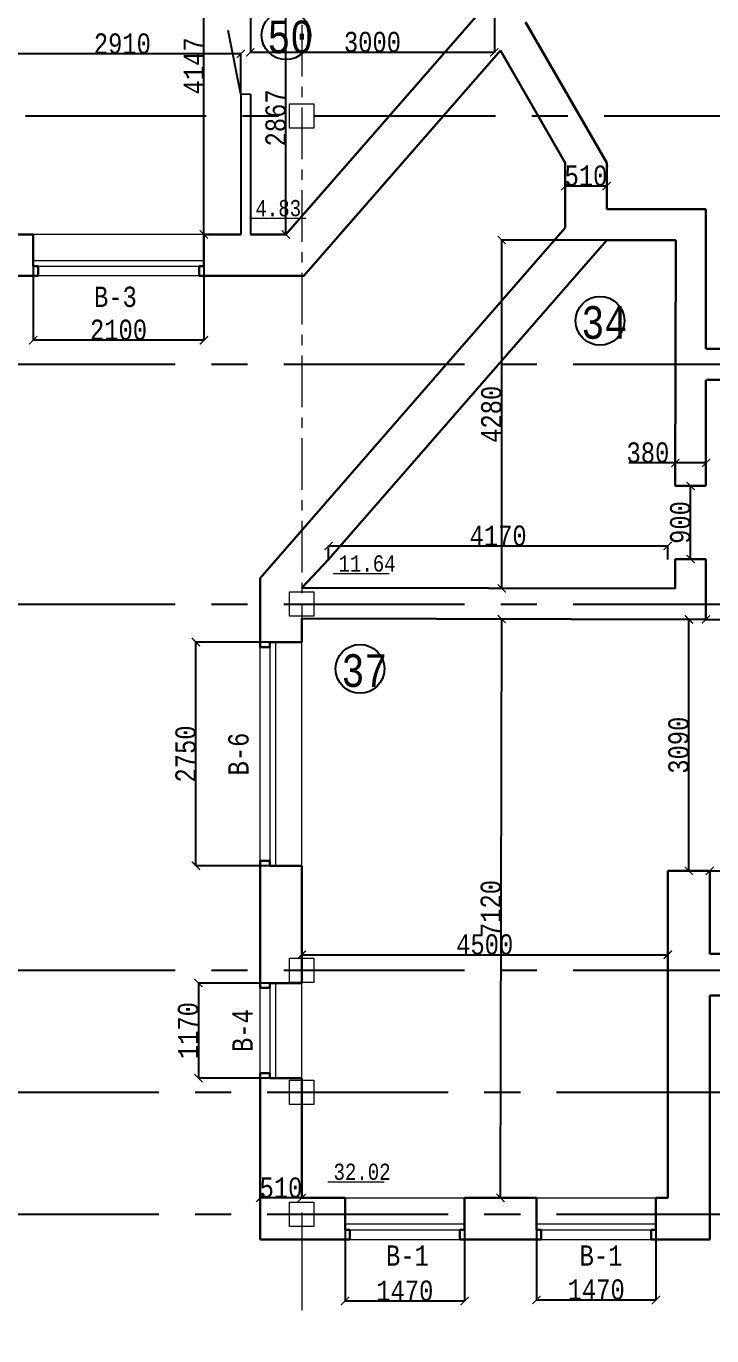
# Model space of a CAD drawing. Header units: millimetres. Extents: x -689206 to 4969298, y -1019800 to 703299.
# Drawn here: x 57056 to 65485, y -21529 to -5428 of the extents above; entities that cross this region are included whole.
import ezdxf

# ---------------------------------------------------------------- set-up
doc = ezdxf.new("R2010")
doc.units = ezdxf.units.MM
doc.linetypes.add('JIS_02_4.0', pattern=[5.5, 4, -1.5])
doc.linetypes.add('осеваяX2', pattern=[101.6, 63.5, -12.7, 12.7, -12.7])
for name, color, linetype, lineweight in [('несущие', 7, 'Continuous', 30), ('ОКНА', 250, 'Continuous', 20), ('ПЕРЕГОРОДКИ', 252, 'Continuous', 9), ('РАЗМЕРЫ', 7, 'Continuous', 9), ('сваи', 7, 'JIS_02_4.0', 30), ('стены', 7, 'Continuous', 20)]:
    doc.layers.add(name, color=color, linetype=linetype, lineweight=lineweight)
doc.layers.add('четотам', color=7, linetype='Continuous')
doc.styles.add('Аннотативный', font='isocteur.ttf', dxfattribs={"width": 0.7, "height": 250})
doc.dimstyles.new('Аннотативный', dxfattribs={"dimscale": 0, "dimtxt": 250, "dimasz": 100, "dimexe": 1.25, "dimexo": 0.625, "dimtad": 1, "dimdec": 0, "dimtxsty": 'Аннотативный', "dimblk": 'ARCHTICK', "dimcen": 2.5, "dimadec": 0, "dimazin": 0, "dimtfac": 1, "dimtdec": 0, "dimtmove": 0, "dimatfit": 3, "dimfxl": 1, "dimarcsym": 0})

# ---------------------------------------------------------------- blocks, each defined once
blk = doc.blocks.new('_ArchTick')
at = {"color": 0, "linetype": 'ByBlock', "const_width": 0.15}
blk.add_lwpolyline([(-0.5, -0.5), (0.5, 0.5)], dxfattribs=at)
blk = doc.blocks.new('*D1436')
at = {"layer": 'Defpoints', "color": 0, "lineweight": 20, "transparency": 16777216}
for p in [(69733, -15813), (65461, -16504), (69733, -16504)]:
    blk.add_point(p, dxfattribs=at)
at = {"layer": 'стены', "color": 0, "lineweight": -2, "transparency": 16777216}
for p, q in [((65461, -16504), (65461, -15812)), ((65461, -15813), (69733, -15813)), ((69733, -16504), (69733, -15812))]:
    blk.add_line(p, q, dxfattribs=at)
at = {"layer": 'стены', "color": 0, "lineweight": -2, "transparency": 16777216, "xscale": 100, "yscale": 100, "zscale": 100, "rotation": 180}
blk.add_blockref('_ArchTick', (65461, -15813), dxfattribs=at)
at = {"layer": 'стены', "color": 0, "lineweight": -2, "transparency": 16777216, "xscale": 100, "yscale": 100, "zscale": 100}
blk.add_blockref('_ArchTick', (69733, -15813), dxfattribs=at)
at = {"layer": 'стены', "color": 0, "lineweight": 13, "transparency": 16777216, "insert": (67597, -15688), "char_height": 250, "attachment_point": 5, "style": 'Аннотативный'}
blk.add_mtext('4270', dxfattribs=at)
blk = doc.blocks.new('*D1438')
at = {"layer": 'Defpoints', "color": 0, "lineweight": 20, "transparency": 16777216}
for p in [(60774, -11820), (60774, -11984), (64943, -11984)]:
    blk.add_point(p, dxfattribs=at)
at = {"layer": 'стены', "color": 0, "lineweight": -2, "transparency": 16777216}
for p, q in [((60774, -11983), (60774, -11819)), ((64943, -11820), (60774, -11820)), ((64943, -11983), (64943, -11819))]:
    blk.add_line(p, q, dxfattribs=at)
at = {"layer": 'стены', "color": 0, "lineweight": -2, "transparency": 16777216, "xscale": 100, "yscale": 100, "zscale": 100, "rotation": 180}
blk.add_blockref('_ArchTick', (60774, -11820), dxfattribs=at)
at = {"layer": 'стены', "color": 0, "lineweight": -2, "transparency": 16777216, "xscale": 100, "yscale": 100, "zscale": 100}
blk.add_blockref('_ArchTick', (64943, -11820), dxfattribs=at)
at = {"layer": 'стены', "color": 0, "lineweight": 13, "transparency": 16777216, "insert": (62858, -11694), "char_height": 250, "attachment_point": 5, "style": 'Аннотативный'}
blk.add_mtext('4170', dxfattribs=at)
blk = doc.blocks.new('*D1484')
at = {"layer": 'Defpoints', "color": 0, "lineweight": 20, "transparency": 16777216}
for p in [(56783, -5769), (56783, -6266), (59693, -6266)]:
    blk.add_point(p, dxfattribs=at)
at = {"layer": 'стены', "color": 0, "lineweight": -2, "transparency": 16777216}
for p, q in [((56783, -6265), (56783, -5768)), ((59693, -5769), (56783, -5769)), ((59693, -6265), (59693, -5768))]:
    blk.add_line(p, q, dxfattribs=at)
at = {"layer": 'стены', "color": 0, "lineweight": -2, "transparency": 16777216, "xscale": 100, "yscale": 100, "zscale": 100, "rotation": 180}
blk.add_blockref('_ArchTick', (56783, -5769), dxfattribs=at)
at = {"layer": 'стены', "color": 0, "lineweight": -2, "transparency": 16777216, "xscale": 100, "yscale": 100, "zscale": 100}
blk.add_blockref('_ArchTick', (59693, -5769), dxfattribs=at)
at = {"layer": 'стены', "color": 0, "lineweight": 25, "transparency": 16777216, "insert": (58238, -5644), "char_height": 250, "attachment_point": 5, "style": 'Аннотативный'}
blk.add_mtext('2910', dxfattribs=at)
blk = doc.blocks.new('*D1512')
at = {"layer": 'Defpoints', "color": 0, "lineweight": 20, "transparency": 16777216}
for p in [(59241, -3842), (59241, -3842), (59241, -7989)]:
    blk.add_point(p, dxfattribs=at)
at = {"layer": 'РАЗМЕРЫ', "color": 0, "lineweight": -2, "transparency": 16777216}
for p, q in [((59241, -7989), (59241, -3842)), ((59242, -3842), (59243, -3842)), ((59242, -7989), (59243, -7989))]:
    blk.add_line(p, q, dxfattribs=at)
at = {"layer": 'РАЗМЕРЫ', "color": 0, "lineweight": -2, "transparency": 16777216, "xscale": 100, "yscale": 100, "zscale": 100}
for p, rotation in [((59241, -3842), 90), ((59241, -7989), 270)]:
    blk.add_blockref('_ArchTick', p, dxfattribs=dict(at, rotation=rotation))
at = {"layer": 'РАЗМЕРЫ', "color": 0, "lineweight": 13, "transparency": 16777216, "insert": (59116, -5916), "char_height": 250, "attachment_point": 5, "rotation": 90, "style": 'Аннотативный'}
blk.add_mtext('4147', dxfattribs=at)
blk = doc.blocks.new('*D1518')
at = {"layer": 'Defpoints', "color": 0, "lineweight": 20, "transparency": 16777216}
for p in [(62902, -12717), (62902, -12717), (62887, -19834)]:
    blk.add_point(p, dxfattribs=at)
at = {"layer": 'ОКНА', "color": 0, "lineweight": -2, "transparency": 16777216}
for p, q in [((62887, -19834), (62902, -12717)), ((62902, -12717), (62903, -12717)), ((62888, -19834), (62889, -19834))]:
    blk.add_line(p, q, dxfattribs=at)
at = {"layer": 'ОКНА', "color": 0, "lineweight": -2, "transparency": 16777216, "xscale": 100, "yscale": 100, "zscale": 100}
for p, rotation in [((62902, -12717), 89.88563864919588), ((62887, -19834), 269.8856386491959)]:
    blk.add_blockref('_ArchTick', p, dxfattribs=dict(at, rotation=rotation))
at = {"layer": 'ОКНА', "color": 0, "lineweight": 13, "transparency": 16777216, "insert": (62769, -16276), "char_height": 250, "attachment_point": 5, "rotation": 89.8856, "style": 'Аннотативный'}
blk.add_mtext('7120', dxfattribs=at)
blk = doc.blocks.new('*D1519')
at = {"layer": 'Defpoints', "color": 0, "lineweight": 20, "transparency": 16777216}
for p in [(60443, -16472), (64943, -16472), (64943, -16845)]:
    blk.add_point(p, dxfattribs=at)
at = {"layer": 'ОКНА', "color": 0, "lineweight": -2, "transparency": 16777216}
for p, q in [((60443, -16472), (60443, -16846)), ((64943, -16472), (64943, -16846)), ((60443, -16845), (64943, -16845))]:
    blk.add_line(p, q, dxfattribs=at)
at = {"layer": 'ОКНА', "color": 0, "lineweight": -2, "transparency": 16777216, "xscale": 100, "yscale": 100, "zscale": 100, "rotation": 180}
blk.add_blockref('_ArchTick', (60443, -16845), dxfattribs=at)
at = {"layer": 'ОКНА', "color": 0, "lineweight": -2, "transparency": 16777216, "xscale": 100, "yscale": 100, "zscale": 100}
blk.add_blockref('_ArchTick', (64943, -16845), dxfattribs=at)
at = {"layer": 'ОКНА', "color": 0, "lineweight": 13, "transparency": 16777216, "insert": (62693, -16719), "char_height": 250, "attachment_point": 5, "style": 'Аннотативный'}
blk.add_mtext('4500', dxfattribs=at)
blk = doc.blocks.new('*D1499')
at = {"layer": 'Defpoints', "color": 0, "linetype": 'ByBlock', "lineweight": 20, "transparency": 16777216}
for p in [(57141, -7989), (59241, -7989), (57141, -9289)]:
    blk.add_point(p, dxfattribs=at)
at = {"layer": 'РАЗМЕРЫ', "color": 0, "linetype": 'ByBlock', "lineweight": -2, "transparency": 16777216}
for p, q in [((57141, -7990), (57141, -9290)), ((59241, -7990), (59241, -9290)), ((59241, -9289), (57141, -9289))]:
    blk.add_line(p, q, dxfattribs=at)
at = {"layer": 'РАЗМЕРЫ', "color": 0, "linetype": 'ByBlock', "lineweight": -2, "transparency": 16777216, "xscale": 100, "yscale": 100, "zscale": 100, "rotation": 180}
blk.add_blockref('_ArchTick', (57141, -9289), dxfattribs=at)
at = {"layer": 'РАЗМЕРЫ', "color": 0, "linetype": 'ByBlock', "lineweight": -2, "transparency": 16777216, "xscale": 100, "yscale": 100, "zscale": 100}
blk.add_blockref('_ArchTick', (59241, -9289), dxfattribs=at)
at = {"layer": 'РАЗМЕРЫ', "color": 0, "linetype": 'ByBlock', "lineweight": 13, "transparency": 16777216, "insert": (58191, -9163), "char_height": 250, "attachment_point": 5, "style": 'Аннотативный'}
blk.add_mtext('2100', dxfattribs=at)
blk = doc.blocks.new('*D1525')
at = {"layer": 'Defpoints', "color": 0, "linetype": 'ByBlock', "lineweight": 20, "transparency": 16777216}
for p in [(59813, -5122), (62813, -5122), (59813, -5750)]:
    blk.add_point(p, dxfattribs=at)
at = {"layer": 'РАЗМЕРЫ', "color": 0, "linetype": 'ByBlock', "lineweight": -2, "transparency": 16777216}
for p, q in [((59813, -5123), (59813, -5751)), ((62813, -5123), (62813, -5751)), ((62813, -5750), (59813, -5750))]:
    blk.add_line(p, q, dxfattribs=at)
at = {"layer": 'РАЗМЕРЫ', "color": 0, "linetype": 'ByBlock', "lineweight": -2, "transparency": 16777216, "xscale": 100, "yscale": 100, "zscale": 100, "rotation": 180}
blk.add_blockref('_ArchTick', (59813, -5750), dxfattribs=at)
at = {"layer": 'РАЗМЕРЫ', "color": 0, "linetype": 'ByBlock', "lineweight": -2, "transparency": 16777216, "xscale": 100, "yscale": 100, "zscale": 100}
blk.add_blockref('_ArchTick', (62813, -5750), dxfattribs=at)
at = {"layer": 'РАЗМЕРЫ', "color": 0, "linetype": 'ByBlock', "lineweight": 13, "transparency": 16777216, "insert": (61313, -5625), "char_height": 250, "attachment_point": 5, "style": 'Аннотативный'}
blk.add_mtext('3000', dxfattribs=at)
blk = doc.blocks.new('*D1526')
at = {"layer": 'Defpoints', "color": 0, "linetype": 'ByBlock', "lineweight": 20, "transparency": 16777216}
for p in [(60249, -5122), (60249, -5122), (60249, -7989)]:
    blk.add_point(p, dxfattribs=at)
at = {"layer": 'РАЗМЕРЫ', "color": 0, "linetype": 'ByBlock', "lineweight": -2, "transparency": 16777216}
for p, q in [((60249, -7989), (60249, -5122)), ((60250, -5122), (60250, -5122)), ((60250, -7989), (60250, -7989))]:
    blk.add_line(p, q, dxfattribs=at)
at = {"layer": 'РАЗМЕРЫ', "color": 0, "linetype": 'ByBlock', "lineweight": -2, "transparency": 16777216, "xscale": 100, "yscale": 100, "zscale": 100}
for p, rotation in [((60249, -5122), 90), ((60249, -7989), 270)]:
    blk.add_blockref('_ArchTick', p, dxfattribs=dict(at, rotation=rotation))
at = {"layer": 'РАЗМЕРЫ', "color": 0, "linetype": 'ByBlock', "lineweight": 13, "transparency": 16777216, "insert": (60124, -6556), "char_height": 250, "attachment_point": 5, "rotation": 90, "style": 'Аннотативный'}
blk.add_mtext('2867', dxfattribs=at)
blk = doc.blocks.new('*D1535')
at = {"layer": 'Defpoints', "color": 0, "linetype": 'ByBlock', "lineweight": 20, "transparency": 16777216}
for p in [(59143, -13001), (60443, -13001), (60443, -15751)]:
    blk.add_point(p, dxfattribs=at)
at = {"layer": 'РАЗМЕРЫ', "color": 0, "linetype": 'ByBlock', "lineweight": -2, "transparency": 16777216}
for p, q in [((60442, -13001), (59141, -13001)), ((59143, -15751), (59143, -13001)), ((60442, -15751), (59141, -15751))]:
    blk.add_line(p, q, dxfattribs=at)
at = {"layer": 'РАЗМЕРЫ', "color": 0, "linetype": 'ByBlock', "lineweight": -2, "transparency": 16777216, "xscale": 100, "yscale": 100, "zscale": 100}
for p, rotation in [((59143, -13001), 90), ((59143, -15751), 270)]:
    blk.add_blockref('_ArchTick', p, dxfattribs=dict(at, rotation=rotation))
at = {"layer": 'РАЗМЕРЫ', "color": 0, "linetype": 'ByBlock', "lineweight": 13, "transparency": 16777216, "insert": (59017, -14376), "char_height": 250, "attachment_point": 5, "rotation": 90, "style": 'Аннотативный'}
blk.add_mtext('2750', dxfattribs=at)
blk = doc.blocks.new('*D1536')
at = {"layer": 'Defpoints', "color": 0, "linetype": 'ByBlock', "lineweight": 20, "transparency": 16777216}
for p in [(60443, -17192), (59173, -18362), (60443, -18362)]:
    blk.add_point(p, dxfattribs=at)
at = {"layer": 'РАЗМЕРЫ', "color": 0, "linetype": 'ByBlock', "lineweight": -2, "transparency": 16777216}
for p, q in [((60442, -17192), (59172, -17192)), ((59173, -17192), (59173, -18362)), ((60442, -18362), (59172, -18362))]:
    blk.add_line(p, q, dxfattribs=at)
at = {"layer": 'РАЗМЕРЫ', "color": 0, "linetype": 'ByBlock', "lineweight": -2, "transparency": 16777216, "xscale": 100, "yscale": 100, "zscale": 100}
for p, rotation in [((59173, -17192), 90), ((59173, -18362), 270)]:
    blk.add_blockref('_ArchTick', p, dxfattribs=dict(at, rotation=rotation))
at = {"layer": 'РАЗМЕРЫ', "color": 0, "linetype": 'ByBlock', "lineweight": 13, "transparency": 16777216, "insert": (59048, -17777), "char_height": 250, "attachment_point": 5, "rotation": 90, "style": 'Аннотативный'}
blk.add_mtext('1170', dxfattribs=at)
blk = doc.blocks.new('*D1537')
at = {"layer": 'Defpoints', "color": 0, "linetype": 'ByBlock', "lineweight": 20, "transparency": 16777216}
for p in [(60976, -19834), (62446, -19834), (62446, -21101)]:
    blk.add_point(p, dxfattribs=at)
at = {"layer": 'РАЗМЕРЫ', "color": 0, "linetype": 'ByBlock', "lineweight": -2, "transparency": 16777216}
for p, q in [((60976, -19835), (60976, -21102)), ((62446, -19835), (62446, -21102)), ((60976, -21101), (62446, -21101))]:
    blk.add_line(p, q, dxfattribs=at)
at = {"layer": 'РАЗМЕРЫ', "color": 0, "linetype": 'ByBlock', "lineweight": -2, "transparency": 16777216, "xscale": 100, "yscale": 100, "zscale": 100, "rotation": 180}
blk.add_blockref('_ArchTick', (60976, -21101), dxfattribs=at)
at = {"layer": 'РАЗМЕРЫ', "color": 0, "linetype": 'ByBlock', "lineweight": -2, "transparency": 16777216, "xscale": 100, "yscale": 100, "zscale": 100}
blk.add_blockref('_ArchTick', (62446, -21101), dxfattribs=at)
at = {"layer": 'РАЗМЕРЫ', "color": 0, "linetype": 'ByBlock', "lineweight": 13, "transparency": 16777216, "insert": (61711, -20976), "char_height": 250, "attachment_point": 5, "style": 'Аннотативный'}
blk.add_mtext('1470', dxfattribs=at)
blk = doc.blocks.new('*D1538')
at = {"layer": 'Defpoints', "color": 0, "linetype": 'ByBlock', "lineweight": 20, "transparency": 16777216}
for p in [(63329, -19834), (64799, -19834), (64799, -21088)]:
    blk.add_point(p, dxfattribs=at)
at = {"layer": 'РАЗМЕРЫ', "color": 0, "linetype": 'ByBlock', "lineweight": -2, "transparency": 16777216}
for p, q in [((63329, -19835), (63329, -21089)), ((64799, -19835), (64799, -21089)), ((63329, -21088), (64799, -21088))]:
    blk.add_line(p, q, dxfattribs=at)
at = {"layer": 'РАЗМЕРЫ', "color": 0, "linetype": 'ByBlock', "lineweight": -2, "transparency": 16777216, "xscale": 100, "yscale": 100, "zscale": 100, "rotation": 180}
blk.add_blockref('_ArchTick', (63329, -21088), dxfattribs=at)
at = {"layer": 'РАЗМЕРЫ', "color": 0, "linetype": 'ByBlock', "lineweight": -2, "transparency": 16777216, "xscale": 100, "yscale": 100, "zscale": 100}
blk.add_blockref('_ArchTick', (64799, -21088), dxfattribs=at)
at = {"layer": 'РАЗМЕРЫ', "color": 0, "linetype": 'ByBlock', "lineweight": 13, "transparency": 16777216, "insert": (64064, -20962), "char_height": 250, "attachment_point": 5, "style": 'Аннотативный'}
blk.add_mtext('1470', dxfattribs=at)
blk = doc.blocks.new('*D1555')
at = {"layer": 'Defpoints', "color": 0, "linetype": 'ByBlock', "lineweight": 20, "transparency": 16777216}
for p in [(59933, -19834), (59933, -19834), (60443, -19834)]:
    blk.add_point(p, dxfattribs=at)
at = {"layer": 'РАЗМЕРЫ', "color": 0, "linetype": 'ByBlock', "lineweight": -2, "transparency": 16777216}
for p, q in [((59933, -19834), (59933, -19833)), ((60443, -19834), (59933, -19834)), ((60443, -19834), (60443, -19833))]:
    blk.add_line(p, q, dxfattribs=at)
at = {"layer": 'РАЗМЕРЫ', "color": 0, "linetype": 'ByBlock', "lineweight": -2, "transparency": 16777216, "xscale": 100, "yscale": 100, "zscale": 100, "rotation": 180}
blk.add_blockref('_ArchTick', (59933, -19834), dxfattribs=at)
at = {"layer": 'РАЗМЕРЫ', "color": 0, "linetype": 'ByBlock', "lineweight": -2, "transparency": 16777216, "xscale": 100, "yscale": 100, "zscale": 100}
blk.add_blockref('_ArchTick', (60443, -19834), dxfattribs=at)
at = {"layer": 'РАЗМЕРЫ', "color": 0, "linetype": 'ByBlock', "lineweight": 13, "transparency": 16777216, "insert": (60188, -19709), "char_height": 250, "attachment_point": 5, "style": 'Аннотативный'}
blk.add_mtext('510', dxfattribs=at)
blk = doc.blocks.new('*D1556')
at = {"layer": 'Defpoints', "color": 0, "linetype": 'ByBlock', "lineweight": 20, "transparency": 16777216}
for p in [(65037, -10798), (65037, -10798), (65413, -10799)]:
    blk.add_point(p, dxfattribs=at)
at = {"layer": 'РАЗМЕРЫ', "color": 0, "linetype": 'ByBlock', "lineweight": -2, "transparency": 16777216}
for p, q in [((65037, -10798), (64464, -10798)), ((65037, -10797), (65037, -10797)), ((65413, -10798), (65037, -10798)), ((65413, -10798), (65413, -10797))]:
    blk.add_line(p, q, dxfattribs=at)
at = {"layer": 'РАЗМЕРЫ', "color": 0, "linetype": 'ByBlock', "lineweight": -2, "transparency": 16777216, "xscale": 100, "yscale": 100, "zscale": 100, "rotation": 180}
blk.add_blockref('_ArchTick', (65037, -10798), dxfattribs=at)
at = {"layer": 'РАЗМЕРЫ', "color": 0, "linetype": 'ByBlock', "lineweight": -2, "transparency": 16777216, "xscale": 100, "yscale": 100, "zscale": 100}
blk.add_blockref('_ArchTick', (65413, -10798), dxfattribs=at)
at = {"layer": 'РАЗМЕРЫ', "color": 0, "linetype": 'ByBlock', "lineweight": 13, "transparency": 16777216, "insert": (64700, -10672), "char_height": 250, "attachment_point": 5, "style": 'Аннотативный'}
blk.add_mtext('380', dxfattribs=at)
blk = doc.blocks.new('*D1558')
at = {"layer": 'Defpoints', "color": 0, "linetype": 'ByBlock', "lineweight": 20, "transparency": 16777216}
for p in [(63683, -7394), (63683, -7394), (64193, -7394)]:
    blk.add_point(p, dxfattribs=at)
at = {"layer": 'несущие', "color": 0, "linetype": 'ByBlock', "lineweight": -2, "transparency": 16777216}
for p, q in [((63683, -7393), (63683, -7393)), ((64193, -7394), (63683, -7394)), ((64193, -7393), (64193, -7393))]:
    blk.add_line(p, q, dxfattribs=at)
at = {"layer": 'несущие', "color": 0, "linetype": 'ByBlock', "lineweight": -2, "transparency": 16777216, "xscale": 100, "yscale": 100, "zscale": 100, "rotation": 180}
blk.add_blockref('_ArchTick', (63683, -7394), dxfattribs=at)
at = {"layer": 'несущие', "color": 0, "linetype": 'ByBlock', "lineweight": -2, "transparency": 16777216, "xscale": 100, "yscale": 100, "zscale": 100}
blk.add_blockref('_ArchTick', (64193, -7394), dxfattribs=at)
at = {"layer": 'несущие', "color": 0, "linetype": 'ByBlock', "lineweight": 30, "transparency": 16777216, "insert": (63938, -7268), "char_height": 250, "attachment_point": 5, "style": 'Аннотативный'}
blk.add_mtext('510', dxfattribs=at)
blk = doc.blocks.new('*D1643')
at = {"layer": 'Defpoints', "color": 0, "lineweight": 20, "ltscale": 150, "transparency": 16777216}
for p in [(65225, -11080), (65225, -11080), (65225, -11980)]:
    blk.add_point(p, dxfattribs=at)
at = {"layer": 'РАЗМЕРЫ', "color": 0, "lineweight": -2, "ltscale": 150, "transparency": 16777216}
for p, q in [((65225, -11980), (65225, -11080)), ((65226, -11080), (65226, -11080)), ((65226, -11980), (65226, -11980))]:
    blk.add_line(p, q, dxfattribs=at)
at = {"layer": 'РАЗМЕРЫ', "color": 0, "lineweight": -2, "ltscale": 150, "transparency": 16777216, "xscale": 100, "yscale": 100, "zscale": 100}
for p, rotation in [((65225, -11080), 90), ((65225, -11980), 270)]:
    blk.add_blockref('_ArchTick', p, dxfattribs=dict(at, rotation=rotation))
at = {"layer": 'РАЗМЕРЫ', "color": 0, "lineweight": 20, "ltscale": 150, "transparency": 16777216, "insert": (65099, -11530), "char_height": 250, "attachment_point": 5, "rotation": 90, "style": 'Аннотативный'}
blk.add_mtext('900', dxfattribs=at)
blk = doc.blocks.new('*D1645')
at = {"layer": 'Defpoints', "color": 0, "lineweight": 20, "ltscale": 150, "transparency": 16777216}
for p in [(62902, -8058), (65043, -8058), (65034, -12341)]:
    blk.add_point(p, dxfattribs=at)
at = {"layer": 'РАЗМЕРЫ', "color": 0, "lineweight": -2, "ltscale": 150, "transparency": 16777216}
for p, q in [((65042, -8058), (62900, -8058)), ((62902, -12341), (62902, -8058)), ((65034, -12341), (62900, -12341))]:
    blk.add_line(p, q, dxfattribs=at)
at = {"layer": 'РАЗМЕРЫ', "color": 0, "lineweight": -2, "ltscale": 150, "transparency": 16777216, "xscale": 100, "yscale": 100, "zscale": 100}
for p, rotation in [((62902, -8058), 90), ((62902, -12341), 270)]:
    blk.add_blockref('_ArchTick', p, dxfattribs=dict(at, rotation=rotation))
at = {"layer": 'РАЗМЕРЫ', "color": 0, "lineweight": 20, "ltscale": 150, "transparency": 16777216, "insert": (62776, -10200), "char_height": 250, "attachment_point": 5, "rotation": 90, "style": 'Аннотативный'}
blk.add_mtext('4280', dxfattribs=at)
blk = doc.blocks.new('*D1641')
at = {"layer": 'Defpoints', "color": 0, "lineweight": 20, "ltscale": 150, "transparency": 16777216}
for p in [(65204, -12722), (65204, -12722), (65198, -15813)]:
    blk.add_point(p, dxfattribs=at)
at = {"layer": 'РАЗМЕРЫ', "color": 0, "lineweight": -2, "ltscale": 150, "transparency": 16777216}
for p, q in [((65204, -15813), (65204, -12722)), ((65205, -12722), (65205, -12722)), ((65198, -15813), (65205, -15813))]:
    blk.add_line(p, q, dxfattribs=at)
at = {"layer": 'РАЗМЕРЫ', "color": 0, "lineweight": -2, "ltscale": 150, "transparency": 16777216, "xscale": 100, "yscale": 100, "zscale": 100}
for p, rotation in [((65204, -12722), 90), ((65204, -15813), 270)]:
    blk.add_blockref('_ArchTick', p, dxfattribs=dict(at, rotation=rotation))
at = {"layer": 'РАЗМЕРЫ', "color": 0, "lineweight": 20, "ltscale": 150, "transparency": 16777216, "insert": (65078, -14268), "char_height": 250, "attachment_point": 5, "rotation": 90, "style": 'Аннотативный'}
blk.add_mtext('3090', dxfattribs=at)
blk = doc.blocks.new('*D1650')
at = {"layer": 'Defpoints', "color": 0, "lineweight": 20, "ltscale": 15000, "transparency": 16777216}
for p in [(65413, -12722), (81713, -12722), (81713, -12722)]:
    blk.add_point(p, dxfattribs=at)
at = {"layer": 'сваи', "color": 0, "lineweight": -2, "ltscale": 15000, "transparency": 16777216}
for p, q in [((65413, -12722), (81713, -12722)), ((65413, -12723), (65413, -12724)), ((81713, -12722), (81713, -12721))]:
    blk.add_line(p, q, dxfattribs=at)
at = {"layer": 'сваи', "color": 0, "lineweight": -2, "ltscale": 15000, "transparency": 16777216, "xscale": 100, "yscale": 100, "zscale": 100, "rotation": 180}
blk.add_blockref('_ArchTick', (65413, -12722), dxfattribs=at)
at = {"layer": 'сваи', "color": 0, "lineweight": -2, "ltscale": 15000, "transparency": 16777216, "xscale": 100, "yscale": 100, "zscale": 100}
blk.add_blockref('_ArchTick', (81713, -12722), dxfattribs=at)
at = {"layer": 'сваи', "color": 0, "lineweight": 20, "ltscale": 15000, "transparency": 16777216, "insert": (73563, -12597), "char_height": 250, "attachment_point": 5, "style": 'Аннотативный'}
blk.add_mtext('16300', dxfattribs=at)

msp = doc.modelspace()

# ---------------------------------------------------------------- linework, layer by layer
at = {"layer": 'несущие', "color": 0}
for p, q in [((60442.7, -12332.3), (60773.7, -11983.7)), ((66592.7, -16834.3), (65460.8, -16834.3)), ((60442.7, -17191.8), (60052.7, -17191.8)), ((65460.8, -17344.3), (66652.7, -17344.3)), ((60052.7, -18301.8), (59932.7, -18301.8)), ((60052.7, -18361.8), (60052.7, -18301.8)), ((60442.7, -18361.8), (60052.7, -18361.8))]:
    msp.add_line(p, q, dxfattribs=at)
at = {"layer": 'несущие', "color": 18, "linetype": 'ByBlock', "lineweight": 30, "true_color": 0x000000}
msp.add_line((60052.7, -15751.3), (60442.7, -15751.3), dxfattribs=at)
at = {"layer": 'несущие', "lineweight": 30}
for p, q in [((60442.7, -19834.3), (60975.9, -19834.3)), ((62445.9, -19834.3), (63328.8, -19834.3)), ((64798.8, -19834.3), (64942.8, -19834.3)), ((64942.8, -19834.3), (64798.8, -19834.3)), ((59932.7, -20344.3), (61035.9, -20344.3)), ((62385.9, -20344.3), (63388.8, -20344.3)), ((64738.8, -20344.3), (65460.8, -20344.3))]:
    msp.add_line(p, q, dxfattribs=at)
at = {"layer": 'ОКНА'}
for p, q in [((57141.3, -8379.5), (57141.3, -8309.5)), ((57141.3, -8309.5), (59241.3, -8309.5)), ((57201.3, -8379.5), (59181.3, -8379.5))]:
    msp.add_line(p, q, dxfattribs=at)
at = {"layer": 'ОКНА', "color": 18, "true_color": 0x000000}
for p, q in [((60122.7, -13001.3), (60122.7, -15751.3)), ((60052.7, -13061.3), (60052.7, -15691.3)), ((60122.7, -17191.8), (60122.7, -18361.8)), ((60052.7, -17251.8), (60052.7, -18361.8)), ((60975.9, -20154.3), (62445.9, -20154.3)), ((61035.9, -20224.3), (62385.9, -20224.3)), ((63328.8, -20154.3), (64798.8, -20154.3)), ((63388.8, -20224.3), (64738.8, -20224.3))]:
    msp.add_line(p, q, dxfattribs=at)
at = {"layer": 'ОКНА', "color": 0}
for p, q in [((60442.7, -18361.8), (60442.7, -17184.3)), ((60975.9, -19834.3), (62445.9, -19834.3)), ((63328.8, -19834.3), (64798.8, -19834.3)), ((61035.9, -20344.3), (62385.9, -20344.3)), ((63388.8, -20344.3), (64738.8, -20344.3))]:
    msp.add_line(p, q, dxfattribs=at)
at = {"layer": 'ОКНА', "color": 18, "lineweight": 30, "true_color": 0x000000}
for p, q in [((60975.9, -20224.3), (61035.9, -20224.3)), ((61035.9, -20344.3), (61035.9, -20224.3)), ((62445.9, -20224.3), (62385.9, -20224.3)), ((62385.9, -20224.3), (62385.9, -20344.3)), ((63328.8, -20224.3), (63388.8, -20224.3)), ((63388.8, -20344.3), (63388.8, -20224.3)), ((64798.8, -20224.3), (64738.8, -20224.3)), ((64738.8, -20224.3), (64738.8, -20344.3))]:
    msp.add_line(p, q, dxfattribs=at)
at = {"layer": 'ОКНА', "color": 7, "lineweight": 30, "true_color": 0xffffff}
for p, q in [((61035.9, -20224.3), (61035.9, -20344.3)), ((63388.8, -20224.3), (63388.8, -20344.3))]:
    msp.add_line(p, q, dxfattribs=at)
at = {"layer": 'ПЕРЕГОРОДКИ', "color": 0}
for p, q in [((59812.7, -6266), (59692.7, -6266)), ((59692.7, -6266), (59812.7, -6266))]:
    msp.add_line(p, q, dxfattribs=at)
at = {"layer": 'РАЗМЕРЫ', "lineweight": 30}
for p, q in [((62751, -5122.3), (60249.2, -7989.5)), ((62885.8, -5729), (60468.3, -8499.5)), ((57141.3, -8379.5), (57201.3, -8379.5)), ((57201.3, -8379.5), (57201.3, -8499.5)), ((59241.3, -8379.5), (59181.3, -8379.5)), ((59181.3, -8379.5), (59181.3, -8499.5)), ((65034.2, -12341.5), (60442.7, -12332.3)), ((65413.5, -12722.2), (60442.7, -12712.3)), ((60052.7, -13001.3), (60052.7, -13061.3)), ((60052.7, -13061.3), (59932.7, -13061.3)), ((59932.7, -13061.3), (60052.7, -13061.3)), ((60052.7, -15691.3), (59932.7, -15691.3)), ((60052.7, -15751.3), (60052.7, -15691.3)), ((60052.7, -17191.8), (60052.7, -17251.8)), ((59932.7, -17251.8), (60052.7, -17251.8))]:
    msp.add_line(p, q, dxfattribs=at)
at = {"layer": 'РАЗМЕРЫ', "linetype": 'ByBlock', "lineweight": 20}
for p, q in [((63388.7, -5727), (64148.7, -7043.4)), ((64148.7, -7043.4), (64208.7, -7147.3))]:
    msp.add_line(p, q, dxfattribs=at)
at = {"layer": 'РАЗМЕРЫ'}
for p, q in [((59806.2, -7789.5), (60495.5, -7789.5)), ((59241.3, -7989.5), (57141.3, -7989.5)), ((59241.3, -8499.5), (57201.3, -8499.5)), ((60827.9, -12157.6), (61517.1, -12157.6)), ((60442.7, -15751.3), (60442.7, -13001.3)), ((59932.7, -15691.3), (59932.7, -13061.3)), ((59932.7, -18301.8), (59932.7, -17251.8)), ((60766.1, -19636.4), (61455.3, -19636.4))]:
    msp.add_line(p, q, dxfattribs=at)
at = {"layer": 'РАЗМЕРЫ', "lineweight": 30, "ltscale": 150}
for p, q in [((65413.4, -11080), (65036.7, -11080)), ((65034.2, -12341.5), (65036.7, -11980)), ((65036.7, -11980), (65413.5, -11980))]:
    msp.add_line(p, q, dxfattribs=at)
at = {"layer": 'стены', "linetype": 'осеваяX2', "ltscale": 10}
msp.add_line((60442.7, 13890.3), (60442.7, -13001.3), dxfattribs=at)
at = {"layer": 'стены', "lineweight": 30}
for p, q in [((62751, -5122.3), (60481.4, -7723.4)), ((63192.7, -5377.3), (64192.7, -7109.4)), ((62885.8, -5729), (60913.4, -7989.5)), ((62885.8, -5729), (60923, -7978.4)), ((63682.7, -7109.4), (62885.8, -5729)), ((63682.7, -7909.4), (63682.7, -7109.4)), ((64192.7, -7109.4), (64192.7, -7678.3)), ((64192.7, -7678.3), (65413.5, -7678.3)), ((65413.5, -7678.3), (65413.5, -9394.3)), ((56783.4, -7989.5), (57141.3, -7989.5)), ((57141.3, -8379.5), (57141.3, -7989.5)), ((59241.3, -7989.5), (59692.7, -7989.5)), ((59241.3, -7989.5), (59241.3, -8379.5)), ((59812.7, -7989.5), (60249.2, -7989.5)), ((59932.7, -12214.8), (63682.7, -7909.4)), ((63825.3, -8480.1), (64192.7, -8058.3)), ((64192.7, -8058.3), (65042.8, -8058.3)), ((65042.8, -8058.3), (65036.7, -11080)), ((57201.3, -8499.5), (56913.4, -8499.5)), ((60468.3, -8499.5), (59181.3, -8499.5)), ((60773.7, -11983.7), (63825.3, -8480.1)), ((65413.5, -9394.3), (66700.8, -9394.3)), ((65413.4, -9774.2), (65413.4, -11080)), ((65419.3, -9774.2), (66700.8, -9774.3)), ((65413.5, -11980), (65413.5, -12722.2)), ((59932.7, -12214.8), (59932.7, -13061.3)), ((60442.7, -12712.3), (60442.7, -13001.3)), ((59932.7, -15691.3), (59932.7, -17251.8)), ((60442.7, -15751.3), (60442.7, -17191.8)), ((64942.8, -15813.3), (64942.8, -19834.3)), ((64942.8, -15813.3), (65452.8, -15813.3)), ((65460.8, -16834.3), (65460.8, -15821.3)), ((60442.7, -17191.8), (60052.7, -17191.8)), ((65460.8, -17344.3), (65460.8, -20344.3)), ((59932.7, -18301.8), (59932.7, -20344.3)), ((60442.7, -18361.8), (60442.7, -19834.3))]:
    msp.add_line(p, q, dxfattribs=at)
at = {"layer": 'стены', "lineweight": 25}
for p, q in [((59692.7, -6266), (59537.3, -5480)), ((59692.7, -6266), (59692.7, -7989.5)), ((59812.7, -6266), (59812.7, -7989.5))]:
    msp.add_line(p, q, dxfattribs=at)
at = {"layer": 'стены'}
for p, q in [((63682.7, -7109.4), (63182.7, -6243.3)), ((64192.7, -7109.4), (63692.7, -6243.3)), ((63682.7, -7909.4), (63682.7, -7109.4)), ((63682.7, -7909.4), (63682.7, -7109.4)), ((64192.7, -7109.4), (64192.7, -7678.3)), ((64192.7, -7109.4), (64192.7, -7678.3)), ((59932.7, -12214.8), (63682.7, -7909.4)), ((59932.7, -12214.8), (63682.7, -7909.4)), ((59932.7, -13061.3), (59932.7, -12214.8)), ((59932.7, -13061.3), (59932.7, -12214.8)), ((59932.7, -18951.8), (59932.7, -18972.3))]:
    msp.add_line(p, q, dxfattribs=at)
at = {"layer": 'стены', "linetype": 'осеваяX2', "lineweight": 25, "ltscale": 35}
for p, q in [((46380, -6532.3), (108442.7, -6532.3)), ((42442.7, -9584.3), (108442.7, -9584.3)), ((42442.7, -12532.3), (108442.7, -12532.3)), ((42442.7, -17034.3), (108442.7, -17034.3)), ((42240.4, -18534.3), (108442.7, -18534.3)), ((42240.4, -20034.3), (108442.7, -20034.3))]:
    msp.add_line(p, q, dxfattribs=at)
at = {"layer": 'стены', "color": 18, "lineweight": 30, "true_color": 0x000000}
for p, q in [((60442.7, -13001.3), (60052.7, -13001.3)), ((60975.9, -19834.3), (60975.9, -20224.3)), ((62445.9, -20224.3), (62445.9, -19834.3)), ((63328.8, -19834.3), (63328.8, -20224.3)), ((64798.8, -20224.3), (64798.8, -19834.3))]:
    msp.add_line(p, q, dxfattribs=at)
at = {"layer": 'стены', "color": 7, "lineweight": 30, "true_color": 0xffffff}
msp.add_line((60052.7, -15751.3), (60442.7, -15751.3), dxfattribs=at)
at = {"layer": 'стены', "color": 1, "linetype": 'осеваяX2', "ltscale": 10}
msp.add_line((60442.7, -15751.3), (60442.7, -16261.8), dxfattribs=at)
at = {"layer": 'стены', "linetype": 'JIS_02_4.0', "lineweight": 18, "ltscale": 300}
msp.add_line((60442.7, -18361.8), (60442.7, -25990), dxfattribs=at)
at = {"layer": 'стены', "lineweight": 20}
for points in [[(60292.7, -6382.3), (60592.7, -6382.3), (60592.7, -6682.3), (60292.7, -6682.3)], [(60292.7, -12382.3), (60592.7, -12382.3), (60592.7, -12682.3), (60292.7, -12682.3)], [(60292.7, -16884.3), (60592.7, -16884.3), (60592.7, -17184.3), (60292.7, -17184.3)], [(60292.7, -18384.3), (60592.7, -18384.3), (60592.7, -18684.3), (60292.7, -18684.3)], [(60292.7, -19884.3), (60592.7, -19884.3), (60592.7, -20184.3), (60292.7, -20184.3)]]:
    msp.add_lwpolyline(points, close=True, dxfattribs=at)
at = {"layer": 'четотам'}
for centre in [(60249.2, -5540), (64110, -9050), (61160, -13330)]:
    msp.add_circle(centre, 300, dxfattribs=at)

# ---------------------------------------------------------------- texts
at = {"layer": 'РАЗМЕРЫ', "lineweight": 20, "ltscale": 150, "attachment_point": 1, "style": 'Аннотативный'}
for s, insert, char_height, width in [('50', (60021.2, -5360.1), 401.1, 1460), ('В-3', (57890, -8630), 250, 922.913), ('34', (63882, -8870.1), 401.1, 1460), ('37', (60932, -13150.1), 401.1, 1460), ('В-1', (61480, -20417.1), 250, 922.913), ('В-1', (63860, -20417.1), 250, 922.913)]:
    msp.add_mtext(s, dxfattribs=dict(at, insert=insert, char_height=char_height, width=width))
at = {"layer": 'РАЗМЕРЫ', "char_height": 200, "width": 656.117, "attachment_point": 1, "style": 'Аннотативный'}
for s, insert in [('4.83', (59874.5, -7565.4)), ('11.64', (60896.2, -11933.6)), ('32.02', (60834.3, -19412.3))]:
    msp.add_mtext(s, dxfattribs=dict(at, insert=insert))
at = {"layer": 'РАЗМЕРЫ', "lineweight": 20, "ltscale": 150, "char_height": 250, "width": 922.913, "attachment_point": 1, "rotation": 90, "style": 'Аннотативный'}
for s, insert in [('В-6', (59540, -14640)), ('В-4', (59590, -18040))]:
    msp.add_mtext(s, dxfattribs=dict(at, insert=insert))

# ---------------------------------------------------------------- dimensions: what is measured, and where the dimension line sits
at = {"layer": 'несущие', "color": 18, "linetype": 'ByBlock', "lineweight": 30, "true_color": 0x000000}
dim = msp.add_linear_dim(base=(63682.7, -7393.8), p1=(64192.7, -7393.8), p2=(63682.7, -7393.8), dimstyle='Аннотативный', dxfattribs=at)
dim.commit()
dim.dimension.update_dxf_attribs({"geometry": '*D1558', "text_midpoint": (63937.7, -7268.2)})
at = {"layer": 'ОКНА', "lineweight": 13}
dim = msp.add_aligned_dim(p1=(62887.3, -19834.3), p2=(62901.5, -12717.2), distance=0, text='7120', dimstyle='Аннотативный', dxfattribs=at)
dim.commit()
dim.dimension.update_dxf_attribs({"geometry": '*D1518', "text_midpoint": (62768.8, -16275.5)})
dim = msp.add_aligned_dim(p1=(60442.7, -16471.5), p2=(64942.8, -16471.5), distance=-373, dimstyle='Аннотативный', dxfattribs=at)
dim.commit()
dim.dimension.update_dxf_attribs({"geometry": '*D1519', "text_midpoint": (62692.7, -16718.9)})
at = {"layer": 'РАЗМЕРЫ', "lineweight": 13}
dim = msp.add_linear_dim(base=(59241.3, -3842.3), p1=(59241.3, -7989.5), p2=(59241.3, -3842.3), angle=90, dimstyle='Аннотативный', dxfattribs=at)
dim.commit()
dim.dimension.update_dxf_attribs({"geometry": '*D1512', "text_midpoint": (59115.6, -5915.9)})
at = {"layer": 'РАЗМЕРЫ', "color": 18, "linetype": 'ByBlock', "lineweight": 13, "true_color": 0x000000}
dim = msp.add_linear_dim(base=(59812.7, -5750.2), p1=(62812.7, -5122.3), p2=(59812.7, -5122.3), dimstyle='Аннотативный', dxfattribs=at)
dim.commit()
dim.dimension.update_dxf_attribs({"geometry": '*D1525', "text_midpoint": (61312.7, -5750.2), "dimtype": 160})
for base, p1, p2, picture, middle in [((60249.2, -5122.3), (60249.2, -7989.5), (60249.2, -5122.3), '*D1526', (60123.6, -6555.9)), ((59142.7, -13001.3), (60442.7, -15751.3), (60442.7, -13001.3), '*D1535', (59017.1, -14376.3)), ((59173.3, -18361.8), (60442.7, -17191.8), (60442.7, -18361.8), '*D1536', (59047.7, -17776.8))]:
    dim = msp.add_linear_dim(base=base, p1=p1, p2=p2, angle=90, dimstyle='Аннотативный', dxfattribs=at)
    dim.commit()
    dim.dimension.update_dxf_attribs({"geometry": picture, "text_midpoint": middle})
for base, p1, p2, picture, middle in [((57141.3, -9289), (59241.3, -7989.5), (57141.3, -7989.5), '*D1499', (58191.3, -9163.4)), ((62445.9, -21101.2), (60975.9, -19834.3), (62445.9, -19834.3), '*D1537', (61710.9, -20975.5)), ((64798.8, -21088.1), (63328.8, -19834.3), (64798.8, -19834.3), '*D1538', (64063.8, -20962.4))]:
    dim = msp.add_linear_dim(base=base, p1=p1, p2=p2, dimstyle='Аннотативный', dxfattribs=at)
    dim.commit()
    dim.dimension.update_dxf_attribs({"geometry": picture, "text_midpoint": middle})
at = {"layer": 'РАЗМЕРЫ', "lineweight": 20, "ltscale": 150}
for base, p1, p2, text, picture, middle in [((62901.5, -8058.3), (65034.2, -12341.5), (65042.8, -8058.3), '4280', '*D1645', (62775.9, -10199.9)), ((65203.9, -12721.8), (65197.8, -15813.3), (65203.9, -12721.8), '3090', '*D1641', (65078.3, -14267.6))]:
    dim = msp.add_linear_dim(base=base, p1=p1, p2=p2, angle=90, text=text, dimstyle='Аннотативный', dxfattribs=at)
    dim.commit()
    dim.dimension.update_dxf_attribs({"geometry": picture, "text_midpoint": middle})
at = {"layer": 'РАЗМЕРЫ', "color": 18, "linetype": 'ByBlock', "lineweight": 13, "true_color": 0x000000}
dim = msp.add_linear_dim(base=(65037.3, -10797.9), p1=(65413.4, -10798.6), p2=(65037.3, -10797.9), text='380', dimstyle='Аннотативный', dxfattribs=at)
dim.commit()
dim.dimension.update_dxf_attribs({"geometry": '*D1556', "text_midpoint": (64700.4, -10672.2)})
at = {"layer": 'РАЗМЕРЫ', "lineweight": 20, "ltscale": 150}
dim = msp.add_linear_dim(base=(65225.1, -11080), p1=(65225.1, -11980), p2=(65225.1, -11080), angle=90, dimstyle='Аннотативный', dxfattribs=at)
dim.commit()
dim.dimension.update_dxf_attribs({"geometry": '*D1643', "text_midpoint": (65099.5, -11530)})
at = {"layer": 'РАЗМЕРЫ', "color": 18, "linetype": 'ByBlock', "lineweight": 13, "true_color": 0x000000}
dim = msp.add_aligned_dim(p1=(60442.7, -19834.3), p2=(59932.7, -19834.3), distance=0, dimstyle='Аннотативный', dxfattribs=at)
dim.commit()
dim.dimension.update_dxf_attribs({"geometry": '*D1555', "text_midpoint": (60187.7, -19708.7)})
at = {"layer": 'сваи', "lineweight": 20, "ltscale": 15000}
dim = msp.add_linear_dim(base=(81712.8, -12722.3), p1=(65413.5, -12722.2), p2=(81712.8, -12722.3), text='16300', dimstyle='Аннотативный', dxfattribs=at)
dim.commit()
dim.dimension.update_dxf_attribs({"geometry": '*D1650', "text_midpoint": (73563.1, -12596.7)})
at = {"layer": 'стены', "lineweight": 25}
dim = msp.add_linear_dim(base=(56783.4, -5769.3), p1=(59692.7, -6266), p2=(56783.4, -6266), text='2910', dimstyle='Аннотативный', dxfattribs=at)
dim.commit()
dim.dimension.update_dxf_attribs({"geometry": '*D1484', "text_midpoint": (58238, -5643.7)})
at = {"layer": 'стены', "lineweight": 13}
for base, p1, p2, text, picture, middle in [((60773.7, -11820.1), (64942.8, -11983.7), (60773.7, -11983.7), '4170', '*D1438', (62858.2, -11694.4)), ((69732.8, -15813.3), (65460.8, -16504.3), (69732.8, -16504.3), '4270', '*D1436', (67596.8, -15687.7))]:
    dim = msp.add_linear_dim(base=base, p1=p1, p2=p2, text=text, dimstyle='Аннотативный', dxfattribs=at)
    dim.commit()
    dim.dimension.update_dxf_attribs({"geometry": picture, "text_midpoint": middle})

doc.saveas('drawing.dxf')
